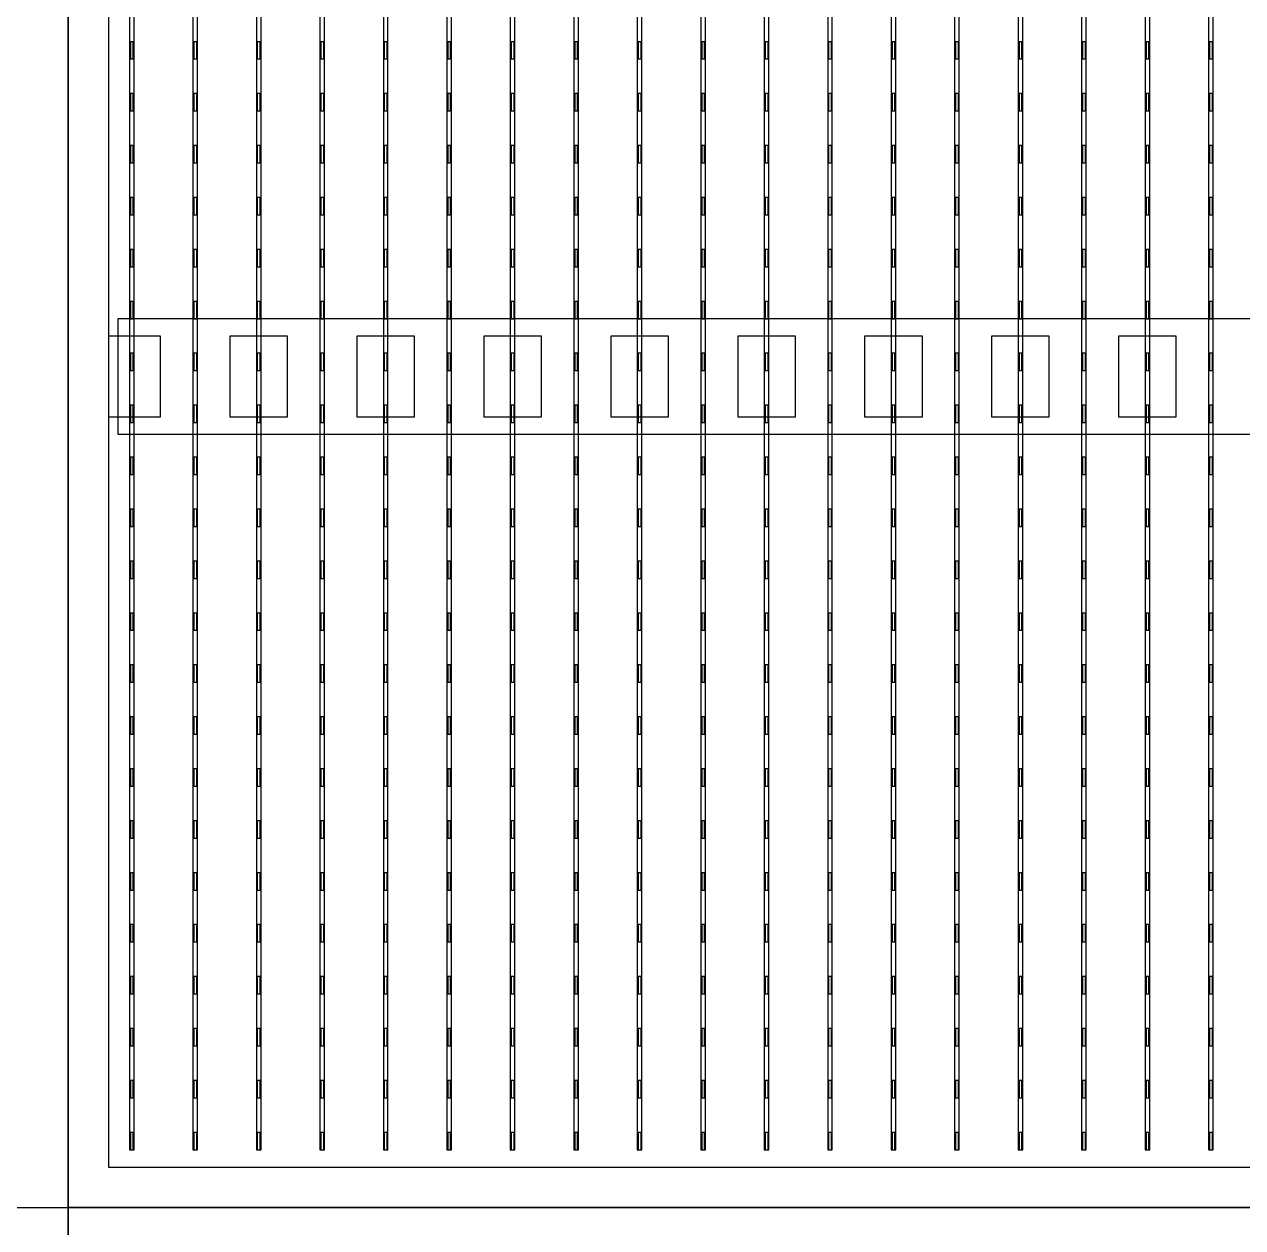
# Model space of a CAD drawing. Header units: millimetres. Extents: x -18 to 142, y -7 to 153.
# Drawn here: x -0.91 to 9.64, y 103.83 to 114.25 of the extents above; entities that cross this region are included whole.
import ezdxf

# ---------------------------------------------------------------- set-up
doc = ezdxf.new("R2010")
doc.units = ezdxf.units.MM
for name, color, linetype in [('BUSBARS', 3, 'Continuous'), ('CELLS', 5, 'Continuous'), ('CONTACT_PADS', 2, 'Continuous'), ('DICING', 4, 'Continuous'), ('FINGERS', 1, 'Continuous'), ('INSULATION', 2, 'Continuous')]:
    doc.layers.add(name, color=color, linetype=linetype)

msp = doc.modelspace()

# ---------------------------------------------------------------- linework, layer by layer
at = {"layer": 'BUSBARS'}
msp.add_lwpolyline([(19.94, 110.7), (19.94, 111.7), (-0.1, 111.7), (-0.1, 110.7), (19.94, 110.7)], close=True, dxfattribs=at)
at = {"layer": 'CELLS'}
for points in [[(20.37, 104), (20.37, 124.9), (-0.53, 124.9), (-0.53, 104), (20.37, 104)], [(20.37, 83.1), (20.37, 104), (-0.53, 104), (-0.53, 83.1), (20.37, 83.1)]]:
    msp.add_lwpolyline(points, close=True, dxfattribs=at)
at = {"layer": 'CONTACT_PADS'}
for points in [[(0.033, 113.95), (0.033, 114.1), (0.008, 114.1), (0.008, 113.95), (0.033, 113.95)], [(0.583, 113.95), (0.583, 114.1), (0.558, 114.1), (0.558, 113.95), (0.583, 113.95)], [(1.133, 113.95), (1.133, 114.1), (1.108, 114.1), (1.108, 113.95), (1.133, 113.95)], [(1.683, 113.95), (1.683, 114.1), (1.658, 114.1), (1.658, 113.95), (1.683, 113.95)], [(2.233, 113.95), (2.233, 114.1), (2.208, 114.1), (2.208, 113.95), (2.233, 113.95)], [(2.783, 113.95), (2.783, 114.1), (2.758, 114.1), (2.758, 113.95), (2.783, 113.95)], [(3.333, 113.95), (3.333, 114.1), (3.308, 114.1), (3.308, 113.95), (3.333, 113.95)], [(3.883, 113.95), (3.883, 114.1), (3.858, 114.1), (3.858, 113.95), (3.883, 113.95)], [(4.433, 113.95), (4.433, 114.1), (4.408, 114.1), (4.408, 113.95), (4.433, 113.95)], [(4.983, 113.95), (4.983, 114.1), (4.958, 114.1), (4.958, 113.95), (4.983, 113.95)], [(5.533, 113.95), (5.533, 114.1), (5.508, 114.1), (5.508, 113.95), (5.533, 113.95)], [(6.083, 113.95), (6.083, 114.1), (6.058, 114.1), (6.058, 113.95), (6.083, 113.95)], [(6.633, 113.95), (6.633, 114.1), (6.608, 114.1), (6.608, 113.95), (6.633, 113.95)], [(7.183, 113.95), (7.183, 114.1), (7.158, 114.1), (7.158, 113.95), (7.183, 113.95)], [(7.733, 113.95), (7.733, 114.1), (7.708, 114.1), (7.708, 113.95), (7.733, 113.95)], [(8.283, 113.95), (8.283, 114.1), (8.258, 114.1), (8.258, 113.95), (8.283, 113.95)], [(8.833, 113.95), (8.833, 114.1), (8.808, 114.1), (8.808, 113.95), (8.833, 113.95)], [(9.383, 113.95), (9.383, 114.1), (9.358, 114.1), (9.358, 113.95), (9.383, 113.95)], [(0.033, 113.5), (0.033, 113.65), (0.008, 113.65), (0.008, 113.5), (0.033, 113.5)], [(0.583, 113.5), (0.583, 113.65), (0.558, 113.65), (0.558, 113.5), (0.583, 113.5)], [(1.133, 113.5), (1.133, 113.65), (1.108, 113.65), (1.108, 113.5), (1.133, 113.5)], [(1.683, 113.5), (1.683, 113.65), (1.658, 113.65), (1.658, 113.5), (1.683, 113.5)], [(2.233, 113.5), (2.233, 113.65), (2.208, 113.65), (2.208, 113.5), (2.233, 113.5)], [(2.783, 113.5), (2.783, 113.65), (2.758, 113.65), (2.758, 113.5), (2.783, 113.5)], [(3.333, 113.5), (3.333, 113.65), (3.308, 113.65), (3.308, 113.5), (3.333, 113.5)], [(3.883, 113.5), (3.883, 113.65), (3.858, 113.65), (3.858, 113.5), (3.883, 113.5)], [(4.433, 113.5), (4.433, 113.65), (4.408, 113.65), (4.408, 113.5), (4.433, 113.5)], [(4.983, 113.5), (4.983, 113.65), (4.958, 113.65), (4.958, 113.5), (4.983, 113.5)], [(5.533, 113.5), (5.533, 113.65), (5.508, 113.65), (5.508, 113.5), (5.533, 113.5)], [(6.083, 113.5), (6.083, 113.65), (6.058, 113.65), (6.058, 113.5), (6.083, 113.5)], [(6.633, 113.5), (6.633, 113.65), (6.608, 113.65), (6.608, 113.5), (6.633, 113.5)], [(7.183, 113.5), (7.183, 113.65), (7.158, 113.65), (7.158, 113.5), (7.183, 113.5)], [(7.733, 113.5), (7.733, 113.65), (7.708, 113.65), (7.708, 113.5), (7.733, 113.5)], [(8.283, 113.5), (8.283, 113.65), (8.258, 113.65), (8.258, 113.5), (8.283, 113.5)], [(8.833, 113.5), (8.833, 113.65), (8.808, 113.65), (8.808, 113.5), (8.833, 113.5)], [(9.383, 113.5), (9.383, 113.65), (9.358, 113.65), (9.358, 113.5), (9.383, 113.5)], [(0.033, 113.05), (0.033, 113.2), (0.008, 113.2), (0.008, 113.05), (0.033, 113.05)], [(0.583, 113.05), (0.583, 113.2), (0.558, 113.2), (0.558, 113.05), (0.583, 113.05)], [(1.133, 113.05), (1.133, 113.2), (1.108, 113.2), (1.108, 113.05), (1.133, 113.05)], [(1.683, 113.05), (1.683, 113.2), (1.658, 113.2), (1.658, 113.05), (1.683, 113.05)], [(2.233, 113.05), (2.233, 113.2), (2.208, 113.2), (2.208, 113.05), (2.233, 113.05)], [(2.783, 113.05), (2.783, 113.2), (2.758, 113.2), (2.758, 113.05), (2.783, 113.05)], [(3.333, 113.05), (3.333, 113.2), (3.308, 113.2), (3.308, 113.05), (3.333, 113.05)], [(3.883, 113.05), (3.883, 113.2), (3.858, 113.2), (3.858, 113.05), (3.883, 113.05)], [(4.433, 113.05), (4.433, 113.2), (4.408, 113.2), (4.408, 113.05), (4.433, 113.05)], [(4.983, 113.05), (4.983, 113.2), (4.958, 113.2), (4.958, 113.05), (4.983, 113.05)], [(5.533, 113.05), (5.533, 113.2), (5.508, 113.2), (5.508, 113.05), (5.533, 113.05)], [(6.083, 113.05), (6.083, 113.2), (6.058, 113.2), (6.058, 113.05), (6.083, 113.05)], [(6.633, 113.05), (6.633, 113.2), (6.608, 113.2), (6.608, 113.05), (6.633, 113.05)], [(7.183, 113.05), (7.183, 113.2), (7.158, 113.2), (7.158, 113.05), (7.183, 113.05)], [(7.733, 113.05), (7.733, 113.2), (7.708, 113.2), (7.708, 113.05), (7.733, 113.05)], [(8.283, 113.05), (8.283, 113.2), (8.258, 113.2), (8.258, 113.05), (8.283, 113.05)], [(8.833, 113.05), (8.833, 113.2), (8.808, 113.2), (8.808, 113.05), (8.833, 113.05)], [(9.383, 113.05), (9.383, 113.2), (9.358, 113.2), (9.358, 113.05), (9.383, 113.05)], [(0.033, 112.6), (0.033, 112.75), (0.008, 112.75), (0.008, 112.6), (0.033, 112.6)], [(0.583, 112.6), (0.583, 112.75), (0.558, 112.75), (0.558, 112.6), (0.583, 112.6)], [(1.133, 112.6), (1.133, 112.75), (1.108, 112.75), (1.108, 112.6), (1.133, 112.6)], [(1.683, 112.6), (1.683, 112.75), (1.658, 112.75), (1.658, 112.6), (1.683, 112.6)], [(2.233, 112.6), (2.233, 112.75), (2.208, 112.75), (2.208, 112.6), (2.233, 112.6)], [(2.783, 112.6), (2.783, 112.75), (2.758, 112.75), (2.758, 112.6), (2.783, 112.6)], [(3.333, 112.6), (3.333, 112.75), (3.308, 112.75), (3.308, 112.6), (3.333, 112.6)], [(3.883, 112.6), (3.883, 112.75), (3.858, 112.75), (3.858, 112.6), (3.883, 112.6)], [(4.433, 112.6), (4.433, 112.75), (4.408, 112.75), (4.408, 112.6), (4.433, 112.6)], [(4.983, 112.6), (4.983, 112.75), (4.958, 112.75), (4.958, 112.6), (4.983, 112.6)], [(5.533, 112.6), (5.533, 112.75), (5.508, 112.75), (5.508, 112.6), (5.533, 112.6)], [(6.083, 112.6), (6.083, 112.75), (6.058, 112.75), (6.058, 112.6), (6.083, 112.6)], [(6.633, 112.6), (6.633, 112.75), (6.608, 112.75), (6.608, 112.6), (6.633, 112.6)], [(7.183, 112.6), (7.183, 112.75), (7.158, 112.75), (7.158, 112.6), (7.183, 112.6)], [(7.733, 112.6), (7.733, 112.75), (7.708, 112.75), (7.708, 112.6), (7.733, 112.6)], [(8.283, 112.6), (8.283, 112.75), (8.258, 112.75), (8.258, 112.6), (8.283, 112.6)], [(8.833, 112.6), (8.833, 112.75), (8.808, 112.75), (8.808, 112.6), (8.833, 112.6)], [(9.383, 112.6), (9.383, 112.75), (9.358, 112.75), (9.358, 112.6), (9.383, 112.6)], [(0.033, 112.15), (0.033, 112.3), (0.008, 112.3), (0.008, 112.15), (0.033, 112.15)], [(0.583, 112.15), (0.583, 112.3), (0.558, 112.3), (0.558, 112.15), (0.583, 112.15)], [(1.133, 112.15), (1.133, 112.3), (1.108, 112.3), (1.108, 112.15), (1.133, 112.15)], [(1.683, 112.15), (1.683, 112.3), (1.658, 112.3), (1.658, 112.15), (1.683, 112.15)], [(2.233, 112.15), (2.233, 112.3), (2.208, 112.3), (2.208, 112.15), (2.233, 112.15)], [(2.783, 112.15), (2.783, 112.3), (2.758, 112.3), (2.758, 112.15), (2.783, 112.15)], [(3.333, 112.15), (3.333, 112.3), (3.308, 112.3), (3.308, 112.15), (3.333, 112.15)], [(3.883, 112.15), (3.883, 112.3), (3.858, 112.3), (3.858, 112.15), (3.883, 112.15)], [(4.433, 112.15), (4.433, 112.3), (4.408, 112.3), (4.408, 112.15), (4.433, 112.15)], [(4.983, 112.15), (4.983, 112.3), (4.958, 112.3), (4.958, 112.15), (4.983, 112.15)], [(5.533, 112.15), (5.533, 112.3), (5.508, 112.3), (5.508, 112.15), (5.533, 112.15)], [(6.083, 112.15), (6.083, 112.3), (6.058, 112.3), (6.058, 112.15), (6.083, 112.15)], [(6.633, 112.15), (6.633, 112.3), (6.608, 112.3), (6.608, 112.15), (6.633, 112.15)], [(7.183, 112.15), (7.183, 112.3), (7.158, 112.3), (7.158, 112.15), (7.183, 112.15)], [(7.733, 112.15), (7.733, 112.3), (7.708, 112.3), (7.708, 112.15), (7.733, 112.15)], [(8.283, 112.15), (8.283, 112.3), (8.258, 112.3), (8.258, 112.15), (8.283, 112.15)], [(8.833, 112.15), (8.833, 112.3), (8.808, 112.3), (8.808, 112.15), (8.833, 112.15)], [(9.383, 112.15), (9.383, 112.3), (9.358, 112.3), (9.358, 112.15), (9.383, 112.15)], [(0.033, 111.7), (0.033, 111.85), (0.008, 111.85), (0.008, 111.7), (0.033, 111.7)], [(0.583, 111.7), (0.583, 111.85), (0.558, 111.85), (0.558, 111.7), (0.583, 111.7)], [(1.133, 111.7), (1.133, 111.85), (1.108, 111.85), (1.108, 111.7), (1.133, 111.7)], [(1.683, 111.7), (1.683, 111.85), (1.658, 111.85), (1.658, 111.7), (1.683, 111.7)], [(2.233, 111.7), (2.233, 111.85), (2.208, 111.85), (2.208, 111.7), (2.233, 111.7)], [(2.783, 111.7), (2.783, 111.85), (2.758, 111.85), (2.758, 111.7), (2.783, 111.7)], [(3.333, 111.7), (3.333, 111.85), (3.308, 111.85), (3.308, 111.7), (3.333, 111.7)], [(3.883, 111.7), (3.883, 111.85), (3.858, 111.85), (3.858, 111.7), (3.883, 111.7)], [(4.433, 111.7), (4.433, 111.85), (4.408, 111.85), (4.408, 111.7), (4.433, 111.7)], [(4.983, 111.7), (4.983, 111.85), (4.958, 111.85), (4.958, 111.7), (4.983, 111.7)], [(5.533, 111.7), (5.533, 111.85), (5.508, 111.85), (5.508, 111.7), (5.533, 111.7)], [(6.083, 111.7), (6.083, 111.85), (6.058, 111.85), (6.058, 111.7), (6.083, 111.7)], [(6.633, 111.7), (6.633, 111.85), (6.608, 111.85), (6.608, 111.7), (6.633, 111.7)], [(7.183, 111.7), (7.183, 111.85), (7.158, 111.85), (7.158, 111.7), (7.183, 111.7)], [(7.733, 111.7), (7.733, 111.85), (7.708, 111.85), (7.708, 111.7), (7.733, 111.7)], [(8.283, 111.7), (8.283, 111.85), (8.258, 111.85), (8.258, 111.7), (8.283, 111.7)], [(8.833, 111.7), (8.833, 111.85), (8.808, 111.85), (8.808, 111.7), (8.833, 111.7)], [(9.383, 111.7), (9.383, 111.85), (9.358, 111.85), (9.358, 111.7), (9.383, 111.7)], [(0.033, 111.25), (0.033, 111.4), (0.008, 111.4), (0.008, 111.25), (0.033, 111.25)], [(0.583, 111.25), (0.583, 111.4), (0.558, 111.4), (0.558, 111.25), (0.583, 111.25)], [(1.133, 111.25), (1.133, 111.4), (1.108, 111.4), (1.108, 111.25), (1.133, 111.25)], [(1.683, 111.25), (1.683, 111.4), (1.658, 111.4), (1.658, 111.25), (1.683, 111.25)], [(2.233, 111.25), (2.233, 111.4), (2.208, 111.4), (2.208, 111.25), (2.233, 111.25)], [(2.783, 111.25), (2.783, 111.4), (2.758, 111.4), (2.758, 111.25), (2.783, 111.25)], [(3.333, 111.25), (3.333, 111.4), (3.308, 111.4), (3.308, 111.25), (3.333, 111.25)], [(3.883, 111.25), (3.883, 111.4), (3.858, 111.4), (3.858, 111.25), (3.883, 111.25)], [(4.433, 111.25), (4.433, 111.4), (4.408, 111.4), (4.408, 111.25), (4.433, 111.25)], [(4.983, 111.25), (4.983, 111.4), (4.958, 111.4), (4.958, 111.25), (4.983, 111.25)], [(5.533, 111.25), (5.533, 111.4), (5.508, 111.4), (5.508, 111.25), (5.533, 111.25)], [(6.083, 111.25), (6.083, 111.4), (6.058, 111.4), (6.058, 111.25), (6.083, 111.25)], [(6.633, 111.25), (6.633, 111.4), (6.608, 111.4), (6.608, 111.25), (6.633, 111.25)], [(7.183, 111.25), (7.183, 111.4), (7.158, 111.4), (7.158, 111.25), (7.183, 111.25)], [(7.733, 111.25), (7.733, 111.4), (7.708, 111.4), (7.708, 111.25), (7.733, 111.25)], [(8.283, 111.25), (8.283, 111.4), (8.258, 111.4), (8.258, 111.25), (8.283, 111.25)], [(8.833, 111.25), (8.833, 111.4), (8.808, 111.4), (8.808, 111.25), (8.833, 111.25)], [(9.383, 111.25), (9.383, 111.4), (9.358, 111.4), (9.358, 111.25), (9.383, 111.25)], [(0.033, 110.8), (0.033, 110.95), (0.008, 110.95), (0.008, 110.8), (0.033, 110.8)], [(0.583, 110.8), (0.583, 110.95), (0.558, 110.95), (0.558, 110.8), (0.583, 110.8)], [(1.133, 110.8), (1.133, 110.95), (1.108, 110.95), (1.108, 110.8), (1.133, 110.8)], [(1.683, 110.8), (1.683, 110.95), (1.658, 110.95), (1.658, 110.8), (1.683, 110.8)], [(2.233, 110.8), (2.233, 110.95), (2.208, 110.95), (2.208, 110.8), (2.233, 110.8)], [(2.783, 110.8), (2.783, 110.95), (2.758, 110.95), (2.758, 110.8), (2.783, 110.8)], [(3.333, 110.8), (3.333, 110.95), (3.308, 110.95), (3.308, 110.8), (3.333, 110.8)], [(3.883, 110.8), (3.883, 110.95), (3.858, 110.95), (3.858, 110.8), (3.883, 110.8)], [(4.433, 110.8), (4.433, 110.95), (4.408, 110.95), (4.408, 110.8), (4.433, 110.8)], [(4.983, 110.8), (4.983, 110.95), (4.958, 110.95), (4.958, 110.8), (4.983, 110.8)], [(5.533, 110.8), (5.533, 110.95), (5.508, 110.95), (5.508, 110.8), (5.533, 110.8)], [(6.083, 110.8), (6.083, 110.95), (6.058, 110.95), (6.058, 110.8), (6.083, 110.8)], [(6.633, 110.8), (6.633, 110.95), (6.608, 110.95), (6.608, 110.8), (6.633, 110.8)], [(7.183, 110.8), (7.183, 110.95), (7.158, 110.95), (7.158, 110.8), (7.183, 110.8)], [(7.733, 110.8), (7.733, 110.95), (7.708, 110.95), (7.708, 110.8), (7.733, 110.8)], [(8.283, 110.8), (8.283, 110.95), (8.258, 110.95), (8.258, 110.8), (8.283, 110.8)], [(8.833, 110.8), (8.833, 110.95), (8.808, 110.95), (8.808, 110.8), (8.833, 110.8)], [(9.383, 110.8), (9.383, 110.95), (9.358, 110.95), (9.358, 110.8), (9.383, 110.8)], [(0.033, 110.35), (0.033, 110.5), (0.008, 110.5), (0.008, 110.35), (0.033, 110.35)], [(0.583, 110.35), (0.583, 110.5), (0.558, 110.5), (0.558, 110.35), (0.583, 110.35)], [(1.133, 110.35), (1.133, 110.5), (1.108, 110.5), (1.108, 110.35), (1.133, 110.35)], [(1.683, 110.35), (1.683, 110.5), (1.658, 110.5), (1.658, 110.35), (1.683, 110.35)], [(2.233, 110.35), (2.233, 110.5), (2.208, 110.5), (2.208, 110.35), (2.233, 110.35)], [(2.783, 110.35), (2.783, 110.5), (2.758, 110.5), (2.758, 110.35), (2.783, 110.35)], [(3.333, 110.35), (3.333, 110.5), (3.308, 110.5), (3.308, 110.35), (3.333, 110.35)], [(3.883, 110.35), (3.883, 110.5), (3.858, 110.5), (3.858, 110.35), (3.883, 110.35)], [(4.433, 110.35), (4.433, 110.5), (4.408, 110.5), (4.408, 110.35), (4.433, 110.35)], [(4.983, 110.35), (4.983, 110.5), (4.958, 110.5), (4.958, 110.35), (4.983, 110.35)], [(5.533, 110.35), (5.533, 110.5), (5.508, 110.5), (5.508, 110.35), (5.533, 110.35)], [(6.083, 110.35), (6.083, 110.5), (6.058, 110.5), (6.058, 110.35), (6.083, 110.35)], [(6.633, 110.35), (6.633, 110.5), (6.608, 110.5), (6.608, 110.35), (6.633, 110.35)], [(7.183, 110.35), (7.183, 110.5), (7.158, 110.5), (7.158, 110.35), (7.183, 110.35)], [(7.733, 110.35), (7.733, 110.5), (7.708, 110.5), (7.708, 110.35), (7.733, 110.35)], [(8.283, 110.35), (8.283, 110.5), (8.258, 110.5), (8.258, 110.35), (8.283, 110.35)], [(8.833, 110.35), (8.833, 110.5), (8.808, 110.5), (8.808, 110.35), (8.833, 110.35)], [(9.383, 110.35), (9.383, 110.5), (9.358, 110.5), (9.358, 110.35), (9.383, 110.35)], [(0.033, 109.9), (0.033, 110.05), (0.008, 110.05), (0.008, 109.9), (0.033, 109.9)], [(0.583, 109.9), (0.583, 110.05), (0.558, 110.05), (0.558, 109.9), (0.583, 109.9)], [(1.133, 109.9), (1.133, 110.05), (1.108, 110.05), (1.108, 109.9), (1.133, 109.9)], [(1.683, 109.9), (1.683, 110.05), (1.658, 110.05), (1.658, 109.9), (1.683, 109.9)], [(2.233, 109.9), (2.233, 110.05), (2.208, 110.05), (2.208, 109.9), (2.233, 109.9)], [(2.783, 109.9), (2.783, 110.05), (2.758, 110.05), (2.758, 109.9), (2.783, 109.9)], [(3.333, 109.9), (3.333, 110.05), (3.308, 110.05), (3.308, 109.9), (3.333, 109.9)], [(3.883, 109.9), (3.883, 110.05), (3.858, 110.05), (3.858, 109.9), (3.883, 109.9)], [(4.433, 109.9), (4.433, 110.05), (4.408, 110.05), (4.408, 109.9), (4.433, 109.9)], [(4.983, 109.9), (4.983, 110.05), (4.958, 110.05), (4.958, 109.9), (4.983, 109.9)], [(5.533, 109.9), (5.533, 110.05), (5.508, 110.05), (5.508, 109.9), (5.533, 109.9)], [(6.083, 109.9), (6.083, 110.05), (6.058, 110.05), (6.058, 109.9), (6.083, 109.9)], [(6.633, 109.9), (6.633, 110.05), (6.608, 110.05), (6.608, 109.9), (6.633, 109.9)], [(7.183, 109.9), (7.183, 110.05), (7.158, 110.05), (7.158, 109.9), (7.183, 109.9)], [(7.733, 109.9), (7.733, 110.05), (7.708, 110.05), (7.708, 109.9), (7.733, 109.9)], [(8.283, 109.9), (8.283, 110.05), (8.258, 110.05), (8.258, 109.9), (8.283, 109.9)], [(8.833, 109.9), (8.833, 110.05), (8.808, 110.05), (8.808, 109.9), (8.833, 109.9)], [(9.383, 109.9), (9.383, 110.05), (9.358, 110.05), (9.358, 109.9), (9.383, 109.9)], [(0.033, 109.45), (0.033, 109.6), (0.008, 109.6), (0.008, 109.45), (0.033, 109.45)], [(0.583, 109.45), (0.583, 109.6), (0.558, 109.6), (0.558, 109.45), (0.583, 109.45)], [(1.133, 109.45), (1.133, 109.6), (1.108, 109.6), (1.108, 109.45), (1.133, 109.45)], [(1.683, 109.45), (1.683, 109.6), (1.658, 109.6), (1.658, 109.45), (1.683, 109.45)], [(2.233, 109.45), (2.233, 109.6), (2.208, 109.6), (2.208, 109.45), (2.233, 109.45)], [(2.783, 109.45), (2.783, 109.6), (2.758, 109.6), (2.758, 109.45), (2.783, 109.45)], [(3.333, 109.45), (3.333, 109.6), (3.308, 109.6), (3.308, 109.45), (3.333, 109.45)], [(3.883, 109.45), (3.883, 109.6), (3.858, 109.6), (3.858, 109.45), (3.883, 109.45)], [(4.433, 109.45), (4.433, 109.6), (4.408, 109.6), (4.408, 109.45), (4.433, 109.45)], [(4.983, 109.45), (4.983, 109.6), (4.958, 109.6), (4.958, 109.45), (4.983, 109.45)], [(5.533, 109.45), (5.533, 109.6), (5.508, 109.6), (5.508, 109.45), (5.533, 109.45)], [(6.083, 109.45), (6.083, 109.6), (6.058, 109.6), (6.058, 109.45), (6.083, 109.45)], [(6.633, 109.45), (6.633, 109.6), (6.608, 109.6), (6.608, 109.45), (6.633, 109.45)], [(7.183, 109.45), (7.183, 109.6), (7.158, 109.6), (7.158, 109.45), (7.183, 109.45)], [(7.733, 109.45), (7.733, 109.6), (7.708, 109.6), (7.708, 109.45), (7.733, 109.45)], [(8.283, 109.45), (8.283, 109.6), (8.258, 109.6), (8.258, 109.45), (8.283, 109.45)], [(8.833, 109.45), (8.833, 109.6), (8.808, 109.6), (8.808, 109.45), (8.833, 109.45)], [(9.383, 109.45), (9.383, 109.6), (9.358, 109.6), (9.358, 109.45), (9.383, 109.45)], [(0.033, 109), (0.033, 109.15), (0.008, 109.15), (0.008, 109), (0.033, 109)], [(0.583, 109), (0.583, 109.15), (0.558, 109.15), (0.558, 109), (0.583, 109)], [(1.133, 109), (1.133, 109.15), (1.108, 109.15), (1.108, 109), (1.133, 109)], [(1.683, 109), (1.683, 109.15), (1.658, 109.15), (1.658, 109), (1.683, 109)], [(2.233, 109), (2.233, 109.15), (2.208, 109.15), (2.208, 109), (2.233, 109)], [(2.783, 109), (2.783, 109.15), (2.758, 109.15), (2.758, 109), (2.783, 109)], [(3.333, 109), (3.333, 109.15), (3.308, 109.15), (3.308, 109), (3.333, 109)], [(3.883, 109), (3.883, 109.15), (3.858, 109.15), (3.858, 109), (3.883, 109)], [(4.433, 109), (4.433, 109.15), (4.408, 109.15), (4.408, 109), (4.433, 109)], [(4.983, 109), (4.983, 109.15), (4.958, 109.15), (4.958, 109), (4.983, 109)], [(5.533, 109), (5.533, 109.15), (5.508, 109.15), (5.508, 109), (5.533, 109)], [(6.083, 109), (6.083, 109.15), (6.058, 109.15), (6.058, 109), (6.083, 109)], [(6.633, 109), (6.633, 109.15), (6.608, 109.15), (6.608, 109), (6.633, 109)], [(7.183, 109), (7.183, 109.15), (7.158, 109.15), (7.158, 109), (7.183, 109)], [(7.733, 109), (7.733, 109.15), (7.708, 109.15), (7.708, 109), (7.733, 109)], [(8.283, 109), (8.283, 109.15), (8.258, 109.15), (8.258, 109), (8.283, 109)], [(8.833, 109), (8.833, 109.15), (8.808, 109.15), (8.808, 109), (8.833, 109)], [(9.383, 109), (9.383, 109.15), (9.358, 109.15), (9.358, 109), (9.383, 109)], [(0.033, 108.55), (0.033, 108.7), (0.008, 108.7), (0.008, 108.55), (0.033, 108.55)], [(0.583, 108.55), (0.583, 108.7), (0.558, 108.7), (0.558, 108.55), (0.583, 108.55)], [(1.133, 108.55), (1.133, 108.7), (1.108, 108.7), (1.108, 108.55), (1.133, 108.55)], [(1.683, 108.55), (1.683, 108.7), (1.658, 108.7), (1.658, 108.55), (1.683, 108.55)], [(2.233, 108.55), (2.233, 108.7), (2.208, 108.7), (2.208, 108.55), (2.233, 108.55)], [(2.783, 108.55), (2.783, 108.7), (2.758, 108.7), (2.758, 108.55), (2.783, 108.55)], [(3.333, 108.55), (3.333, 108.7), (3.308, 108.7), (3.308, 108.55), (3.333, 108.55)], [(3.883, 108.55), (3.883, 108.7), (3.858, 108.7), (3.858, 108.55), (3.883, 108.55)], [(4.433, 108.55), (4.433, 108.7), (4.408, 108.7), (4.408, 108.55), (4.433, 108.55)], [(4.983, 108.55), (4.983, 108.7), (4.958, 108.7), (4.958, 108.55), (4.983, 108.55)], [(5.533, 108.55), (5.533, 108.7), (5.508, 108.7), (5.508, 108.55), (5.533, 108.55)], [(6.083, 108.55), (6.083, 108.7), (6.058, 108.7), (6.058, 108.55), (6.083, 108.55)], [(6.633, 108.55), (6.633, 108.7), (6.608, 108.7), (6.608, 108.55), (6.633, 108.55)], [(7.183, 108.55), (7.183, 108.7), (7.158, 108.7), (7.158, 108.55), (7.183, 108.55)], [(7.733, 108.55), (7.733, 108.7), (7.708, 108.7), (7.708, 108.55), (7.733, 108.55)], [(8.283, 108.55), (8.283, 108.7), (8.258, 108.7), (8.258, 108.55), (8.283, 108.55)], [(8.833, 108.55), (8.833, 108.7), (8.808, 108.7), (8.808, 108.55), (8.833, 108.55)], [(9.383, 108.55), (9.383, 108.7), (9.358, 108.7), (9.358, 108.55), (9.383, 108.55)], [(0.033, 108.1), (0.033, 108.25), (0.008, 108.25), (0.008, 108.1), (0.033, 108.1)], [(0.583, 108.1), (0.583, 108.25), (0.558, 108.25), (0.558, 108.1), (0.583, 108.1)], [(1.133, 108.1), (1.133, 108.25), (1.108, 108.25), (1.108, 108.1), (1.133, 108.1)], [(1.683, 108.1), (1.683, 108.25), (1.658, 108.25), (1.658, 108.1), (1.683, 108.1)], [(2.233, 108.1), (2.233, 108.25), (2.208, 108.25), (2.208, 108.1), (2.233, 108.1)], [(2.783, 108.1), (2.783, 108.25), (2.758, 108.25), (2.758, 108.1), (2.783, 108.1)], [(3.333, 108.1), (3.333, 108.25), (3.308, 108.25), (3.308, 108.1), (3.333, 108.1)], [(3.883, 108.1), (3.883, 108.25), (3.858, 108.25), (3.858, 108.1), (3.883, 108.1)], [(4.433, 108.1), (4.433, 108.25), (4.408, 108.25), (4.408, 108.1), (4.433, 108.1)], [(4.983, 108.1), (4.983, 108.25), (4.958, 108.25), (4.958, 108.1), (4.983, 108.1)], [(5.533, 108.1), (5.533, 108.25), (5.508, 108.25), (5.508, 108.1), (5.533, 108.1)], [(6.083, 108.1), (6.083, 108.25), (6.058, 108.25), (6.058, 108.1), (6.083, 108.1)], [(6.633, 108.1), (6.633, 108.25), (6.608, 108.25), (6.608, 108.1), (6.633, 108.1)], [(7.183, 108.1), (7.183, 108.25), (7.158, 108.25), (7.158, 108.1), (7.183, 108.1)], [(7.733, 108.1), (7.733, 108.25), (7.708, 108.25), (7.708, 108.1), (7.733, 108.1)], [(8.283, 108.1), (8.283, 108.25), (8.258, 108.25), (8.258, 108.1), (8.283, 108.1)], [(8.833, 108.1), (8.833, 108.25), (8.808, 108.25), (8.808, 108.1), (8.833, 108.1)], [(9.383, 108.1), (9.383, 108.25), (9.358, 108.25), (9.358, 108.1), (9.383, 108.1)], [(0.033, 107.65), (0.033, 107.8), (0.008, 107.8), (0.008, 107.65), (0.033, 107.65)], [(0.583, 107.65), (0.583, 107.8), (0.558, 107.8), (0.558, 107.65), (0.583, 107.65)], [(1.133, 107.65), (1.133, 107.8), (1.108, 107.8), (1.108, 107.65), (1.133, 107.65)], [(1.683, 107.65), (1.683, 107.8), (1.658, 107.8), (1.658, 107.65), (1.683, 107.65)], [(2.233, 107.65), (2.233, 107.8), (2.208, 107.8), (2.208, 107.65), (2.233, 107.65)], [(2.783, 107.65), (2.783, 107.8), (2.758, 107.8), (2.758, 107.65), (2.783, 107.65)], [(3.333, 107.65), (3.333, 107.8), (3.308, 107.8), (3.308, 107.65), (3.333, 107.65)], [(3.883, 107.65), (3.883, 107.8), (3.858, 107.8), (3.858, 107.65), (3.883, 107.65)], [(4.433, 107.65), (4.433, 107.8), (4.408, 107.8), (4.408, 107.65), (4.433, 107.65)], [(4.983, 107.65), (4.983, 107.8), (4.958, 107.8), (4.958, 107.65), (4.983, 107.65)], [(5.533, 107.65), (5.533, 107.8), (5.508, 107.8), (5.508, 107.65), (5.533, 107.65)], [(6.083, 107.65), (6.083, 107.8), (6.058, 107.8), (6.058, 107.65), (6.083, 107.65)], [(6.633, 107.65), (6.633, 107.8), (6.608, 107.8), (6.608, 107.65), (6.633, 107.65)], [(7.183, 107.65), (7.183, 107.8), (7.158, 107.8), (7.158, 107.65), (7.183, 107.65)], [(7.733, 107.65), (7.733, 107.8), (7.708, 107.8), (7.708, 107.65), (7.733, 107.65)], [(8.283, 107.65), (8.283, 107.8), (8.258, 107.8), (8.258, 107.65), (8.283, 107.65)], [(8.833, 107.65), (8.833, 107.8), (8.808, 107.8), (8.808, 107.65), (8.833, 107.65)], [(9.383, 107.65), (9.383, 107.8), (9.358, 107.8), (9.358, 107.65), (9.383, 107.65)], [(0.033, 107.2), (0.033, 107.35), (0.008, 107.35), (0.008, 107.2), (0.033, 107.2)], [(0.583, 107.2), (0.583, 107.35), (0.558, 107.35), (0.558, 107.2), (0.583, 107.2)], [(1.133, 107.2), (1.133, 107.35), (1.108, 107.35), (1.108, 107.2), (1.133, 107.2)], [(1.683, 107.2), (1.683, 107.35), (1.658, 107.35), (1.658, 107.2), (1.683, 107.2)], [(2.233, 107.2), (2.233, 107.35), (2.208, 107.35), (2.208, 107.2), (2.233, 107.2)], [(2.783, 107.2), (2.783, 107.35), (2.758, 107.35), (2.758, 107.2), (2.783, 107.2)], [(3.333, 107.2), (3.333, 107.35), (3.308, 107.35), (3.308, 107.2), (3.333, 107.2)], [(3.883, 107.2), (3.883, 107.35), (3.858, 107.35), (3.858, 107.2), (3.883, 107.2)], [(4.433, 107.2), (4.433, 107.35), (4.408, 107.35), (4.408, 107.2), (4.433, 107.2)], [(4.983, 107.2), (4.983, 107.35), (4.958, 107.35), (4.958, 107.2), (4.983, 107.2)], [(5.533, 107.2), (5.533, 107.35), (5.508, 107.35), (5.508, 107.2), (5.533, 107.2)], [(6.083, 107.2), (6.083, 107.35), (6.058, 107.35), (6.058, 107.2), (6.083, 107.2)], [(6.633, 107.2), (6.633, 107.35), (6.608, 107.35), (6.608, 107.2), (6.633, 107.2)], [(7.183, 107.2), (7.183, 107.35), (7.158, 107.35), (7.158, 107.2), (7.183, 107.2)], [(7.733, 107.2), (7.733, 107.35), (7.708, 107.35), (7.708, 107.2), (7.733, 107.2)], [(8.283, 107.2), (8.283, 107.35), (8.258, 107.35), (8.258, 107.2), (8.283, 107.2)], [(8.833, 107.2), (8.833, 107.35), (8.808, 107.35), (8.808, 107.2), (8.833, 107.2)], [(9.383, 107.2), (9.383, 107.35), (9.358, 107.35), (9.358, 107.2), (9.383, 107.2)], [(0.033, 106.75), (0.033, 106.9), (0.008, 106.9), (0.008, 106.75), (0.033, 106.75)], [(0.583, 106.75), (0.583, 106.9), (0.558, 106.9), (0.558, 106.75), (0.583, 106.75)], [(1.133, 106.75), (1.133, 106.9), (1.108, 106.9), (1.108, 106.75), (1.133, 106.75)], [(1.683, 106.75), (1.683, 106.9), (1.658, 106.9), (1.658, 106.75), (1.683, 106.75)], [(2.233, 106.75), (2.233, 106.9), (2.208, 106.9), (2.208, 106.75), (2.233, 106.75)], [(2.783, 106.75), (2.783, 106.9), (2.758, 106.9), (2.758, 106.75), (2.783, 106.75)], [(3.333, 106.75), (3.333, 106.9), (3.308, 106.9), (3.308, 106.75), (3.333, 106.75)], [(3.883, 106.75), (3.883, 106.9), (3.858, 106.9), (3.858, 106.75), (3.883, 106.75)], [(4.433, 106.75), (4.433, 106.9), (4.408, 106.9), (4.408, 106.75), (4.433, 106.75)], [(4.983, 106.75), (4.983, 106.9), (4.958, 106.9), (4.958, 106.75), (4.983, 106.75)], [(5.533, 106.75), (5.533, 106.9), (5.508, 106.9), (5.508, 106.75), (5.533, 106.75)], [(6.083, 106.75), (6.083, 106.9), (6.058, 106.9), (6.058, 106.75), (6.083, 106.75)], [(6.633, 106.75), (6.633, 106.9), (6.608, 106.9), (6.608, 106.75), (6.633, 106.75)], [(7.183, 106.75), (7.183, 106.9), (7.158, 106.9), (7.158, 106.75), (7.183, 106.75)], [(7.733, 106.75), (7.733, 106.9), (7.708, 106.9), (7.708, 106.75), (7.733, 106.75)], [(8.283, 106.75), (8.283, 106.9), (8.258, 106.9), (8.258, 106.75), (8.283, 106.75)], [(8.833, 106.75), (8.833, 106.9), (8.808, 106.9), (8.808, 106.75), (8.833, 106.75)], [(9.383, 106.75), (9.383, 106.9), (9.358, 106.9), (9.358, 106.75), (9.383, 106.75)], [(0.033, 106.3), (0.033, 106.45), (0.008, 106.45), (0.008, 106.3), (0.033, 106.3)], [(0.583, 106.3), (0.583, 106.45), (0.558, 106.45), (0.558, 106.3), (0.583, 106.3)], [(1.133, 106.3), (1.133, 106.45), (1.108, 106.45), (1.108, 106.3), (1.133, 106.3)], [(1.683, 106.3), (1.683, 106.45), (1.658, 106.45), (1.658, 106.3), (1.683, 106.3)], [(2.233, 106.3), (2.233, 106.45), (2.208, 106.45), (2.208, 106.3), (2.233, 106.3)], [(2.783, 106.3), (2.783, 106.45), (2.758, 106.45), (2.758, 106.3), (2.783, 106.3)], [(3.333, 106.3), (3.333, 106.45), (3.308, 106.45), (3.308, 106.3), (3.333, 106.3)], [(3.883, 106.3), (3.883, 106.45), (3.858, 106.45), (3.858, 106.3), (3.883, 106.3)], [(4.433, 106.3), (4.433, 106.45), (4.408, 106.45), (4.408, 106.3), (4.433, 106.3)], [(4.983, 106.3), (4.983, 106.45), (4.958, 106.45), (4.958, 106.3), (4.983, 106.3)], [(5.533, 106.3), (5.533, 106.45), (5.508, 106.45), (5.508, 106.3), (5.533, 106.3)], [(6.083, 106.3), (6.083, 106.45), (6.058, 106.45), (6.058, 106.3), (6.083, 106.3)], [(6.633, 106.3), (6.633, 106.45), (6.608, 106.45), (6.608, 106.3), (6.633, 106.3)], [(7.183, 106.3), (7.183, 106.45), (7.158, 106.45), (7.158, 106.3), (7.183, 106.3)], [(7.733, 106.3), (7.733, 106.45), (7.708, 106.45), (7.708, 106.3), (7.733, 106.3)], [(8.283, 106.3), (8.283, 106.45), (8.258, 106.45), (8.258, 106.3), (8.283, 106.3)], [(8.833, 106.3), (8.833, 106.45), (8.808, 106.45), (8.808, 106.3), (8.833, 106.3)], [(9.383, 106.3), (9.383, 106.45), (9.358, 106.45), (9.358, 106.3), (9.383, 106.3)], [(0.033, 105.85), (0.033, 106), (0.008, 106), (0.008, 105.85), (0.033, 105.85)], [(0.583, 105.85), (0.583, 106), (0.558, 106), (0.558, 105.85), (0.583, 105.85)], [(1.133, 105.85), (1.133, 106), (1.108, 106), (1.108, 105.85), (1.133, 105.85)], [(1.683, 105.85), (1.683, 106), (1.658, 106), (1.658, 105.85), (1.683, 105.85)], [(2.233, 105.85), (2.233, 106), (2.208, 106), (2.208, 105.85), (2.233, 105.85)], [(2.783, 105.85), (2.783, 106), (2.758, 106), (2.758, 105.85), (2.783, 105.85)], [(3.333, 105.85), (3.333, 106), (3.308, 106), (3.308, 105.85), (3.333, 105.85)], [(3.883, 105.85), (3.883, 106), (3.858, 106), (3.858, 105.85), (3.883, 105.85)], [(4.433, 105.85), (4.433, 106), (4.408, 106), (4.408, 105.85), (4.433, 105.85)], [(4.983, 105.85), (4.983, 106), (4.958, 106), (4.958, 105.85), (4.983, 105.85)], [(5.533, 105.85), (5.533, 106), (5.508, 106), (5.508, 105.85), (5.533, 105.85)], [(6.083, 105.85), (6.083, 106), (6.058, 106), (6.058, 105.85), (6.083, 105.85)], [(6.633, 105.85), (6.633, 106), (6.608, 106), (6.608, 105.85), (6.633, 105.85)], [(7.183, 105.85), (7.183, 106), (7.158, 106), (7.158, 105.85), (7.183, 105.85)], [(7.733, 105.85), (7.733, 106), (7.708, 106), (7.708, 105.85), (7.733, 105.85)], [(8.283, 105.85), (8.283, 106), (8.258, 106), (8.258, 105.85), (8.283, 105.85)], [(8.833, 105.85), (8.833, 106), (8.808, 106), (8.808, 105.85), (8.833, 105.85)], [(9.383, 105.85), (9.383, 106), (9.358, 106), (9.358, 105.85), (9.383, 105.85)], [(0.033, 105.4), (0.033, 105.55), (0.008, 105.55), (0.008, 105.4), (0.033, 105.4)], [(0.583, 105.4), (0.583, 105.55), (0.558, 105.55), (0.558, 105.4), (0.583, 105.4)], [(1.133, 105.4), (1.133, 105.55), (1.108, 105.55), (1.108, 105.4), (1.133, 105.4)], [(1.683, 105.4), (1.683, 105.55), (1.658, 105.55), (1.658, 105.4), (1.683, 105.4)], [(2.233, 105.4), (2.233, 105.55), (2.208, 105.55), (2.208, 105.4), (2.233, 105.4)], [(2.783, 105.4), (2.783, 105.55), (2.758, 105.55), (2.758, 105.4), (2.783, 105.4)], [(3.333, 105.4), (3.333, 105.55), (3.308, 105.55), (3.308, 105.4), (3.333, 105.4)], [(3.883, 105.4), (3.883, 105.55), (3.858, 105.55), (3.858, 105.4), (3.883, 105.4)], [(4.433, 105.4), (4.433, 105.55), (4.408, 105.55), (4.408, 105.4), (4.433, 105.4)], [(4.983, 105.4), (4.983, 105.55), (4.958, 105.55), (4.958, 105.4), (4.983, 105.4)], [(5.533, 105.4), (5.533, 105.55), (5.508, 105.55), (5.508, 105.4), (5.533, 105.4)], [(6.083, 105.4), (6.083, 105.55), (6.058, 105.55), (6.058, 105.4), (6.083, 105.4)], [(6.633, 105.4), (6.633, 105.55), (6.608, 105.55), (6.608, 105.4), (6.633, 105.4)], [(7.183, 105.4), (7.183, 105.55), (7.158, 105.55), (7.158, 105.4), (7.183, 105.4)], [(7.733, 105.4), (7.733, 105.55), (7.708, 105.55), (7.708, 105.4), (7.733, 105.4)], [(8.283, 105.4), (8.283, 105.55), (8.258, 105.55), (8.258, 105.4), (8.283, 105.4)], [(8.833, 105.4), (8.833, 105.55), (8.808, 105.55), (8.808, 105.4), (8.833, 105.4)], [(9.383, 105.4), (9.383, 105.55), (9.358, 105.55), (9.358, 105.4), (9.383, 105.4)], [(0.033, 104.95), (0.033, 105.1), (0.008, 105.1), (0.008, 104.95), (0.033, 104.95)], [(0.583, 104.95), (0.583, 105.1), (0.558, 105.1), (0.558, 104.95), (0.583, 104.95)], [(1.133, 104.95), (1.133, 105.1), (1.108, 105.1), (1.108, 104.95), (1.133, 104.95)], [(1.683, 104.95), (1.683, 105.1), (1.658, 105.1), (1.658, 104.95), (1.683, 104.95)], [(2.233, 104.95), (2.233, 105.1), (2.208, 105.1), (2.208, 104.95), (2.233, 104.95)], [(2.783, 104.95), (2.783, 105.1), (2.758, 105.1), (2.758, 104.95), (2.783, 104.95)], [(3.333, 104.95), (3.333, 105.1), (3.308, 105.1), (3.308, 104.95), (3.333, 104.95)], [(3.883, 104.95), (3.883, 105.1), (3.858, 105.1), (3.858, 104.95), (3.883, 104.95)], [(4.433, 104.95), (4.433, 105.1), (4.408, 105.1), (4.408, 104.95), (4.433, 104.95)], [(4.983, 104.95), (4.983, 105.1), (4.958, 105.1), (4.958, 104.95), (4.983, 104.95)], [(5.533, 104.95), (5.533, 105.1), (5.508, 105.1), (5.508, 104.95), (5.533, 104.95)], [(6.083, 104.95), (6.083, 105.1), (6.058, 105.1), (6.058, 104.95), (6.083, 104.95)], [(6.633, 104.95), (6.633, 105.1), (6.608, 105.1), (6.608, 104.95), (6.633, 104.95)], [(7.183, 104.95), (7.183, 105.1), (7.158, 105.1), (7.158, 104.95), (7.183, 104.95)], [(7.733, 104.95), (7.733, 105.1), (7.708, 105.1), (7.708, 104.95), (7.733, 104.95)], [(8.283, 104.95), (8.283, 105.1), (8.258, 105.1), (8.258, 104.95), (8.283, 104.95)], [(8.833, 104.95), (8.833, 105.1), (8.808, 105.1), (8.808, 104.95), (8.833, 104.95)], [(9.383, 104.95), (9.383, 105.1), (9.358, 105.1), (9.358, 104.95), (9.383, 104.95)], [(0.033, 104.5), (0.033, 104.65), (0.008, 104.65), (0.008, 104.5), (0.033, 104.5)], [(0.583, 104.5), (0.583, 104.65), (0.558, 104.65), (0.558, 104.5), (0.583, 104.5)], [(1.133, 104.5), (1.133, 104.65), (1.108, 104.65), (1.108, 104.5), (1.133, 104.5)], [(1.683, 104.5), (1.683, 104.65), (1.658, 104.65), (1.658, 104.5), (1.683, 104.5)], [(2.233, 104.5), (2.233, 104.65), (2.208, 104.65), (2.208, 104.5), (2.233, 104.5)], [(2.783, 104.5), (2.783, 104.65), (2.758, 104.65), (2.758, 104.5), (2.783, 104.5)], [(3.333, 104.5), (3.333, 104.65), (3.308, 104.65), (3.308, 104.5), (3.333, 104.5)], [(3.883, 104.5), (3.883, 104.65), (3.858, 104.65), (3.858, 104.5), (3.883, 104.5)], [(4.433, 104.5), (4.433, 104.65), (4.408, 104.65), (4.408, 104.5), (4.433, 104.5)], [(4.983, 104.5), (4.983, 104.65), (4.958, 104.65), (4.958, 104.5), (4.983, 104.5)], [(5.533, 104.5), (5.533, 104.65), (5.508, 104.65), (5.508, 104.5), (5.533, 104.5)], [(6.083, 104.5), (6.083, 104.65), (6.058, 104.65), (6.058, 104.5), (6.083, 104.5)], [(6.633, 104.5), (6.633, 104.65), (6.608, 104.65), (6.608, 104.5), (6.633, 104.5)], [(7.183, 104.5), (7.183, 104.65), (7.158, 104.65), (7.158, 104.5), (7.183, 104.5)], [(7.733, 104.5), (7.733, 104.65), (7.708, 104.65), (7.708, 104.5), (7.733, 104.5)], [(8.283, 104.5), (8.283, 104.65), (8.258, 104.65), (8.258, 104.5), (8.283, 104.5)], [(8.833, 104.5), (8.833, 104.65), (8.808, 104.65), (8.808, 104.5), (8.833, 104.5)], [(9.383, 104.5), (9.383, 104.65), (9.358, 104.65), (9.358, 104.5), (9.383, 104.5)]]:
    msp.add_lwpolyline(points, close=True, dxfattribs=at)
at = {"layer": 'DICING'}
for p, q in [((-0.53, -7.35), (-0.53, 152.65)), ((-0.53, -7.35), (-0.53, 152.65)), ((-0.53, -7.35), (-0.53, 152.65)), ((-0.53, -7.35), (-0.53, 152.65)), ((-0.53, -7.35), (-0.53, 152.65)), ((-0.53, -7.35), (-0.53, 152.65)), ((-0.53, -7.35), (-0.53, 131.75)), ((-0.53, -7.35), (-0.53, 131.75)), ((-0.53, -7.35), (-0.53, 131.75)), ((-0.53, -7.35), (-0.53, 131.75)), ((-0.53, -7.35), (-0.53, 131.75)), ((-0.53, -7.35), (-0.53, 131.75)), ((-0.53, -7.35), (-0.53, 110.85)), ((-0.53, -7.35), (-0.53, 110.85)), ((-0.53, -7.35), (-0.53, 110.85)), ((-0.53, -7.35), (-0.53, 110.85)), ((-0.53, -7.35), (-0.53, 110.85)), ((-0.53, -7.35), (-0.53, 110.85)), ((-17.83, 104), (142.17, 104)), ((-17.83, 104), (142.17, 104)), ((-17.83, 104), (142.17, 104)), ((-17.83, 104), (142.17, 104)), ((-17.83, 104), (142.17, 104)), ((-17.83, 104), (142.17, 104)), ((-17.83, 104), (142.17, 104)), ((-17.83, 104), (142.17, 104)), ((-17.83, 104), (142.17, 104)), ((-17.83, 104), (142.17, 104)), ((-17.83, 104), (142.17, 104)), ((-17.83, 104), (142.17, 104)), ((-17.83, 104), (142.17, 104)), ((-17.83, 104), (142.17, 104)), ((-17.83, 104), (142.17, 104)), ((-17.83, 104), (142.17, 104)), ((-17.83, 104), (142.17, 104)), ((-17.83, 104), (142.17, 104))]:
    msp.add_line(p, q, dxfattribs=at)
at = {"layer": 'FINGERS'}
for points in [[(0.04, 104.5), (0.04, 124.4), (0, 124.4), (0, 104.5), (0.04, 104.5)], [(0.59, 104.5), (0.59, 124.4), (0.55, 124.4), (0.55, 104.5), (0.59, 104.5)], [(1.14, 104.5), (1.14, 124.4), (1.1, 124.4), (1.1, 104.5), (1.14, 104.5)], [(1.69, 104.5), (1.69, 124.4), (1.65, 124.4), (1.65, 104.5), (1.69, 104.5)], [(2.24, 104.5), (2.24, 124.4), (2.2, 124.4), (2.2, 104.5), (2.24, 104.5)], [(2.79, 104.5), (2.79, 124.4), (2.75, 124.4), (2.75, 104.5), (2.79, 104.5)], [(3.34, 104.5), (3.34, 124.4), (3.3, 124.4), (3.3, 104.5), (3.34, 104.5)], [(3.89, 104.5), (3.89, 124.4), (3.85, 124.4), (3.85, 104.5), (3.89, 104.5)], [(4.44, 104.5), (4.44, 124.4), (4.4, 124.4), (4.4, 104.5), (4.44, 104.5)], [(4.99, 104.5), (4.99, 124.4), (4.95, 124.4), (4.95, 104.5), (4.99, 104.5)], [(5.54, 104.5), (5.54, 124.4), (5.5, 124.4), (5.5, 104.5), (5.54, 104.5)], [(6.09, 104.5), (6.09, 124.4), (6.05, 124.4), (6.05, 104.5), (6.09, 104.5)], [(6.64, 104.5), (6.64, 124.4), (6.6, 124.4), (6.6, 104.5), (6.64, 104.5)], [(7.19, 104.5), (7.19, 124.4), (7.15, 124.4), (7.15, 104.5), (7.19, 104.5)], [(7.74, 104.5), (7.74, 124.4), (7.7, 124.4), (7.7, 104.5), (7.74, 104.5)], [(8.29, 104.5), (8.29, 124.4), (8.25, 124.4), (8.25, 104.5), (8.29, 104.5)], [(8.84, 104.5), (8.84, 124.4), (8.8, 124.4), (8.8, 104.5), (8.84, 104.5)], [(9.39, 104.5), (9.39, 124.4), (9.35, 124.4), (9.35, 104.5), (9.39, 104.5)]]:
    msp.add_lwpolyline(points, close=True, dxfattribs=at)
at = {"layer": 'INSULATION'}
for points in [[(20.02, 104.35), (20.02, 124.55), (-0.18, 124.55), (-0.18, 104.35), (20.02, 104.35)], [(0.27, 110.85), (0.27, 111.55), (-0.18, 111.55), (-0.18, 110.85), (0.27, 110.85)], [(1.37, 110.85), (1.37, 111.55), (0.87, 111.55), (0.87, 110.85), (1.37, 110.85)], [(2.47, 110.85), (2.47, 111.55), (1.97, 111.55), (1.97, 110.85), (2.47, 110.85)], [(3.57, 110.85), (3.57, 111.55), (3.07, 111.55), (3.07, 110.85), (3.57, 110.85)], [(4.67, 110.85), (4.67, 111.55), (4.17, 111.55), (4.17, 110.85), (4.67, 110.85)], [(5.77, 110.85), (5.77, 111.55), (5.27, 111.55), (5.27, 110.85), (5.77, 110.85)], [(6.87, 110.85), (6.87, 111.55), (6.37, 111.55), (6.37, 110.85), (6.87, 110.85)], [(7.97, 110.85), (7.97, 111.55), (7.47, 111.55), (7.47, 110.85), (7.97, 110.85)], [(9.07, 110.85), (9.07, 111.55), (8.57, 111.55), (8.57, 110.85), (9.07, 110.85)]]:
    msp.add_lwpolyline(points, close=True, dxfattribs=at)

doc.saveas('drawing.dxf')
